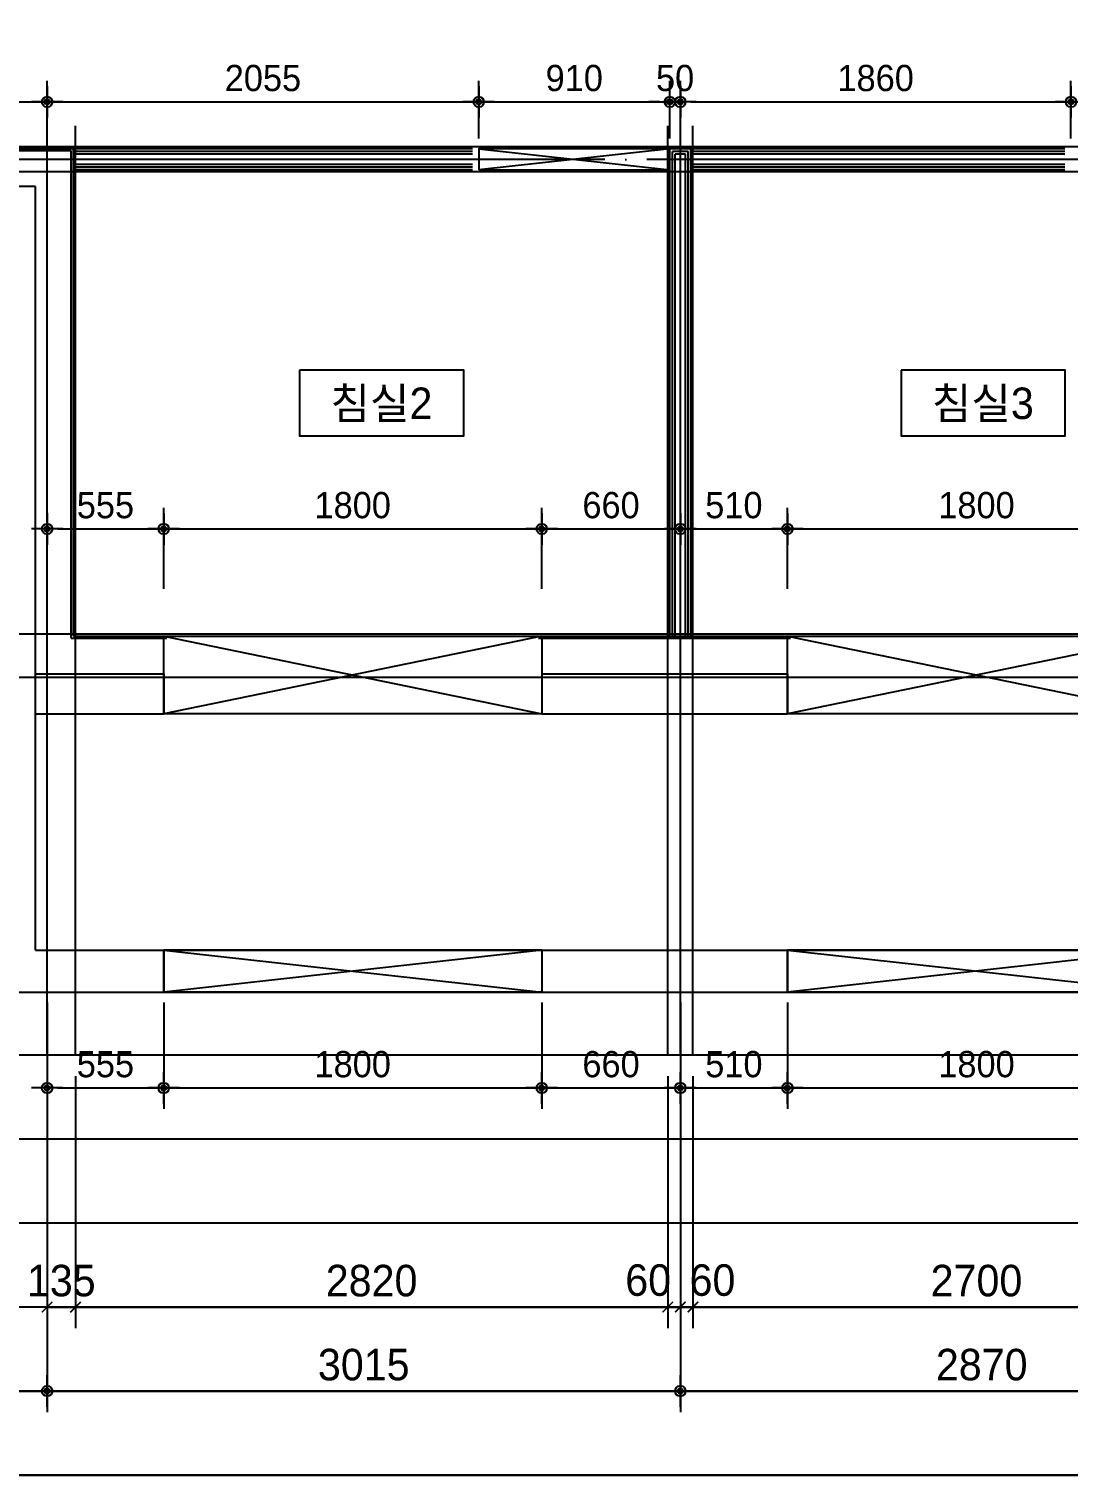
# Model space of a CAD drawing. Header units: millimetres. Extents: x 0 to 92204, y -190080 to 23760.
# Drawn here: x 19951 to 24899, y -154558 to -147672 of the extents above; entities that cross this region are included whole.
import ezdxf
from ezdxf.enums import TextEntityAlignment as Align

# ---------------------------------------------------------------- set-up
doc = ezdxf.new("R2010")
doc.units = ezdxf.units.MM
doc.header["$LTSCALE"] = 100
doc.linetypes.add('AUDIT_D_220706163347-0', pattern=[0])
doc.linetypes.add('CEN', pattern=[62, 60, -1, 0, -1])
doc.layers.get('defpoints').update_dxf_attribs({"color": 139})
for name, color, linetype in [('AA-XXXX-DIMS', 7, 'Continuous'), ('CEN_CON', 1, 'CEN'), ('CEN_WALL', 12, 'CEN'), ('CONC', 2, 'Continuous'), ('DIM', 7, 'AUDIT_D_220706163347-0'), ('ELE3_CON', 7, 'Continuous'), ('MC', 135, 'Continuous'), ('WAL', 3, 'Continuous'), ('WAL_DRY', 7, 'Continuous'), ('실명', 3, 'AUDIT_D_220706163347-0'), ('실명박스', 7, 'AUDIT_D_220706163347-0'), ('창호-open', 4, 'Continuous')]:
    doc.layers.add(name, color=color, linetype=linetype)
doc.styles.add('HAUD01', font='Dotum.ttf')
doc.styles.add('돋움', font='Dotum.ttf')
doc.styles.add('맑은고딕', font='malgun.ttf', dxfattribs={"width": 0.9})
doc.dimstyles.new('DIM-50', dxfattribs={"dimscale": 50, "dimtxt": 3, "dimasz": 1, "dimexe": 2, "dimexo": 2, "dimgap": 1, "dimtad": 1, "dimdec": 0, "dimzin": 0, "dimdsep": 46, "dimtxsty": '맑은고딕', "dimblk1": 'DIMDOT', "dimblk2": 'DIMDOT', "dimsah": 1, "dimcen": 0.09, "dimdle": 2, "dimclrd": 7, "dimclre": 7, "dimclrt": 3, "dimadec": 0, "dimazin": 0, "dimtfac": 1, "dimtdec": 0, "dimtix": 1, "dimtmove": 2, "dimatfit": 3, "dimldrblk": 'DIMDOT', "dimfxl": 1, "dimtolj": 1, "dimtzin": 0, "dimarcsym": 0})
doc.dimstyles.new('MCDIM-50', dxfattribs={"dimscale": 50, "dimtxt": 3, "dimasz": 1, "dimexe": 2, "dimexo": 2, "dimgap": 1, "dimtad": 1, "dimdec": 0, "dimzin": 0, "dimdsep": 46, "dimtxsty": '맑은고딕', "dimblk1": 'ARCHTICK', "dimblk2": 'ARCHTICK', "dimsah": 1, "dimcen": 0.09, "dimdle": 2, "dimclrd": 7, "dimclre": 7, "dimclrt": 3, "dimadec": 0, "dimazin": 0, "dimtfac": 1, "dimtdec": 0, "dimtix": 1, "dimtmove": 2, "dimatfit": 3, "dimldrblk": 'ARCHTICK', "dimfxl": 1, "dimtolj": 1, "dimtzin": 0, "dimarcsym": 0})
doc.dimstyles.new('내부100', dxfattribs={"dimscale": 50, "dimtxt": 2.5, "dimasz": 1, "dimexe": 2, "dimexo": 1, "dimgap": 1, "dimtad": 1, "dimdec": 0, "dimzin": 0, "dimdsep": 46, "dimtxsty": '돋움', "dimblk1": 'DIMDOT', "dimblk2": 'DIMDOT', "dimsah": 1, "dimcen": 0.09, "dimdle": 2, "dimclrd": 7, "dimclre": 7, "dimclrt": 3, "dimadec": 0, "dimazin": 0, "dimtfac": 1, "dimtdec": 0, "dimtix": 1, "dimtmove": 2, "dimatfit": 3, "dimldrblk": 'DIMDOT', "dimfxl": 1, "dimtolj": 1, "dimtzin": 0, "dimarcsym": 0})

# ---------------------------------------------------------------- blocks, each defined once
blk = doc.blocks.new('U-131A(기본)', base_point=(-95320.8, -158830.5))
at = {"layer": 'CEN_CON'}
for p, q in [((-80510.8, -159130.5), (-80510.8, -154705.5)), ((-80690.8, -158830.5), (-69905.8, -158830.5))]:
    blk.add_line(p, q, dxfattribs=at)
at = {"layer": 'CEN_WALL'}
for p, q in [((-77495.8, -159130.5), (-77495.8, -154705.5)), ((-65455.8, -154865.5), (-80690.8, -154865.5)), ((-80690.8, -157330.5), (-65455.8, -157330.5))]:
    blk.add_line(p, q, dxfattribs=at)
at = {"layer": 'CONC'}
for p, q in [((-80565.8, -154995.5), (-81285.8, -154995.5)), ((-80565.8, -157315.5), (-80565.8, -154995.5)), ((-80565.8, -158630.5), (-80565.8, -157315.5)), ((-80565.8, -158630.5), (-79955.8, -158630.5)), ((-79955.8, -158630.5), (-79955.8, -158830.5)), ((-78155.8, -158630.5), (-76985.8, -158630.5)), ((-78155.8, -158630.5), (-78155.8, -158830.5)), ((-76985.8, -158630.5), (-76985.8, -158830.5)), ((-80815.8, -158830.5), (-79955.8, -158830.5)), ((-78155.8, -158830.5), (-76985.8, -158830.5))]:
    blk.add_line(p, q, dxfattribs=at)
at = {"layer": 'ELE3_CON'}
for p, q in [((-78155.8, -158630.5), (-79955.8, -158630.5)), ((-75185.8, -158630.5), (-76985.8, -158630.5))]:
    blk.add_line(p, q, dxfattribs=at)
at = {"layer": 'MC'}
for p, q in [((-80375.8, -159130.5), (-80375.8, -154705.5)), ((-77555.8, -159130.5), (-77555.8, -154705.5)), ((-77435.8, -159130.5), (-77435.8, -154705.5)), ((-86965.8, -154805.5), (-80510.8, -154805.5)), ((-65455.8, -154805.5), (-80690.8, -154805.5)), ((-65455.8, -154925.5), (-80690.8, -154925.5)), ((-80690.8, -157125.5), (-65455.8, -157125.5))]:
    blk.add_line(p, q, dxfattribs=at)
at = {"layer": 'WAL'}
for p, q in [((-80565.8, -157315.5), (-79955.8, -157315.5)), ((-79955.8, -157315.5), (-79955.8, -157505.5)), ((-78155.8, -157315.5), (-76985.8, -157315.5)), ((-78155.8, -157315.5), (-78155.8, -157505.5)), ((-76985.8, -157315.5), (-76985.8, -157505.5)), ((-80565.8, -157505.5), (-79955.8, -157505.5)), ((-78155.8, -157505.5), (-76985.8, -157505.5))]:
    blk.add_line(p, q, dxfattribs=at)
at = {"layer": 'WAL_DRY'}
for p, q in [((-80385.8, -154815.5), (-81300.8, -154815.5)), ((-80395.8, -154825.5), (-81300.8, -154825.5)), ((-80395.8, -157145.5), (-80395.8, -154825.5)), ((-78485.8, -154815.5), (-80385.8, -154815.5)), ((-80385.8, -157135.5), (-80385.8, -154815.5)), ((-78485.8, -154828), (-80385.8, -154828)), ((-78485.8, -154840.5), (-80385.8, -154840.5)), ((-77545.8, -157135.5), (-77545.8, -154815.5)), ((-77445.8, -154815.5), (-77545.8, -154815.5)), ((-77533.3, -157135.5), (-77533.3, -154828)), ((-77458.3, -154828), (-77533.3, -154828)), ((-77520.8, -157135.5), (-77520.8, -154840.5)), ((-77470.8, -154840.5), (-77520.8, -154840.5)), ((-77470.8, -157135.5), (-77470.8, -154840.5)), ((-77458.3, -157135.5), (-77458.3, -154828)), ((-75665.8, -154815.5), (-77445.8, -154815.5)), ((-77445.8, -157135.5), (-77445.8, -154815.5)), ((-75665.8, -154828), (-77445.8, -154828)), ((-75665.8, -154840.5), (-77445.8, -154840.5)), ((-78485.8, -154890.5), (-80385.8, -154890.5)), ((-78485.8, -154903), (-80385.8, -154903)), ((-78485.8, -154915.5), (-80385.8, -154915.5)), ((-75665.8, -154890.5), (-77445.8, -154890.5)), ((-75665.8, -154903), (-77445.8, -154903)), ((-75665.8, -154915.5), (-77445.8, -154915.5)), ((-80385.8, -157135.5), (-79940.8, -157135.5)), ((-78170.8, -157135.5), (-76970.8, -157135.5)), ((-80395.8, -157145.5), (-79940.8, -157145.5)), ((-78170.8, -157145.5), (-76970.8, -157145.5))]:
    blk.add_line(p, q, dxfattribs=at)
blk = doc.blocks.new('DIMDOT')
at = {"layer": 'AA-XXXX-DIMS'}
for p, q in [((0, -1.5), (0, 1.5)), ((-1.5, 0), (1.5, 0))]:
    blk.add_line(p, q, dxfattribs=at)
for radius in [0.5, 0.25]:
    blk.add_circle((0, 0), radius, dxfattribs=at)
blk = doc.blocks.new('*D2721')
at = {"layer": 'defpoints', "color": 0, "transparency": 16777216}
for p in [(16738, -176318), (20038, -176318), (20038, -177918)]:
    blk.add_point(p, dxfattribs=at)
at = {"layer": 'DIM', "color": 7, "lineweight": -2, "transparency": 16777216}
for p, q in [((16738, -176418), (16738, -178018)), ((20038, -176418), (20038, -178018)), ((16788, -177918), (19988, -177918))]:
    blk.add_line(p, q, dxfattribs=at)
at = {"layer": 'DIM', "color": 7, "lineweight": -2, "transparency": 16777216, "xscale": 50, "yscale": 50, "zscale": 50, "rotation": 180}
blk.add_blockref('DIMDOT', (16738, -177918), dxfattribs=at)
at = {"layer": 'DIM', "color": 7, "lineweight": -2, "transparency": 16777216, "xscale": 50, "yscale": 50, "zscale": 50}
blk.add_blockref('DIMDOT', (20038, -177918), dxfattribs=at)
at = {"layer": 'DIM', "color": 3, "transparency": 16777216, "insert": (18388, -177792.9), "char_height": 150, "attachment_point": 5, "style": 'HAUD01'}
blk.add_mtext('\\A1;3300', dxfattribs=at)
blk = doc.blocks.new('*D2722')
at = {"layer": 'defpoints', "color": 0, "transparency": 16777216}
for p in [(20038, -176318), (23053, -176318), (23053, -177918)]:
    blk.add_point(p, dxfattribs=at)
at = {"layer": 'DIM', "color": 7, "lineweight": -2, "transparency": 16777216}
for p, q in [((20038, -176418), (20038, -178018)), ((23053, -176418), (23053, -178018)), ((20088, -177918), (23003, -177918))]:
    blk.add_line(p, q, dxfattribs=at)
at = {"layer": 'DIM', "color": 7, "lineweight": -2, "transparency": 16777216, "xscale": 50, "yscale": 50, "zscale": 50, "rotation": 180}
blk.add_blockref('DIMDOT', (20038, -177918), dxfattribs=at)
at = {"layer": 'DIM', "color": 7, "lineweight": -2, "transparency": 16777216, "xscale": 50, "yscale": 50, "zscale": 50}
blk.add_blockref('DIMDOT', (23053, -177918), dxfattribs=at)
at = {"layer": 'DIM', "color": 3, "transparency": 16777216, "insert": (21545.5, -177792.9), "char_height": 150, "attachment_point": 5, "style": 'HAUD01'}
blk.add_mtext('\\A1;3015', dxfattribs=at)
blk = doc.blocks.new('*D2723')
at = {"layer": 'defpoints', "color": 0, "transparency": 16777216}
for p in [(23053, -176318), (25923, -176318), (25923, -177918)]:
    blk.add_point(p, dxfattribs=at)
at = {"layer": 'DIM', "color": 7, "lineweight": -2, "transparency": 16777216}
for p, q in [((23053, -176418), (23053, -178018)), ((25923, -176418), (25923, -178018)), ((23103, -177918), (25873, -177918))]:
    blk.add_line(p, q, dxfattribs=at)
at = {"layer": 'DIM', "color": 7, "lineweight": -2, "transparency": 16777216, "xscale": 50, "yscale": 50, "zscale": 50, "rotation": 180}
blk.add_blockref('DIMDOT', (23053, -177918), dxfattribs=at)
at = {"layer": 'DIM', "color": 7, "lineweight": -2, "transparency": 16777216, "xscale": 50, "yscale": 50, "zscale": 50}
blk.add_blockref('DIMDOT', (25923, -177918), dxfattribs=at)
at = {"layer": 'DIM', "color": 3, "transparency": 16777216, "insert": (24488, -177792.9), "char_height": 150, "attachment_point": 5, "style": 'HAUD01'}
blk.add_mtext('\\A1;2870', dxfattribs=at)
blk = doc.blocks.new('*D2726')
at = {"layer": 'defpoints', "color": 0, "transparency": 16777216}
for p in [(5228, -176318), (30488, -176318), (30488, -178318)]:
    blk.add_point(p, dxfattribs=at)
at = {"layer": 'DIM', "color": 7, "lineweight": -2, "transparency": 16777216}
for p, q in [((5228, -176418), (5228, -178418)), ((30488, -176418), (30488, -178418)), ((5278, -178318), (30438, -178318))]:
    blk.add_line(p, q, dxfattribs=at)
at = {"layer": 'DIM', "color": 7, "lineweight": -2, "transparency": 16777216, "xscale": 50, "yscale": 50, "zscale": 50, "rotation": 180}
blk.add_blockref('DIMDOT', (5228, -178318), dxfattribs=at)
at = {"layer": 'DIM', "color": 7, "lineweight": -2, "transparency": 16777216, "xscale": 50, "yscale": 50, "zscale": 50}
blk.add_blockref('DIMDOT', (30488, -178318), dxfattribs=at)
at = {"layer": 'DIM', "color": 3, "transparency": 16777216, "insert": (17858, -178192.9), "char_height": 150, "attachment_point": 5, "style": 'HAUD01'}
blk.add_mtext('\\A1;25260', dxfattribs=at)
blk = doc.blocks.new('_ArchTick')
at = {"color": 0, "linetype": 'ByBlock', "const_width": 0.15}
blk.add_lwpolyline([(-0.5, -0.5), (0.5, 0.5)], dxfattribs=at)
blk = doc.blocks.new('*D2736')
at = {"layer": 'defpoints', "color": 0, "linetype": 'ByBlock', "transparency": 16777216}
for p in [(20038, -176318), (20173, -176318), (20173, -177518)]:
    blk.add_point(p, dxfattribs=at)
at = {"layer": 'DIM', "color": 7, "linetype": 'ByBlock', "lineweight": -2, "transparency": 16777216}
for p, q in [((20038, -176418), (20038, -177618)), ((20173, -176418), (20173, -177618)), ((20038, -177518), (19988, -177518)), ((20038, -177518), (20173, -177518)), ((20173, -177518), (20223, -177518))]:
    blk.add_line(p, q, dxfattribs=at)
at = {"layer": 'DIM', "color": 7, "linetype": 'ByBlock', "lineweight": -2, "transparency": 16777216, "xscale": 50, "yscale": 50, "zscale": 50}
blk.add_blockref('_ArchTick', (20038, -177518), dxfattribs=at)
at = {"layer": 'DIM', "color": 7, "linetype": 'ByBlock', "lineweight": -2, "transparency": 16777216, "xscale": 50, "yscale": 50, "zscale": 50, "rotation": 180}
blk.add_blockref('_ArchTick', (20173, -177518), dxfattribs=at)
at = {"layer": 'DIM', "color": 3, "linetype": 'ByBlock', "transparency": 16777216, "insert": (20105.5, -177392.9), "char_height": 150, "attachment_point": 5, "style": 'HAUD01'}
blk.add_mtext('\\A1;135', dxfattribs=at)
blk = doc.blocks.new('*D2737')
at = {"layer": 'defpoints', "color": 0, "linetype": 'ByBlock', "transparency": 16777216}
for p in [(20173, -176318), (22993, -176318), (22993, -177518)]:
    blk.add_point(p, dxfattribs=at)
at = {"layer": 'DIM', "color": 7, "linetype": 'ByBlock', "lineweight": -2, "transparency": 16777216}
for p, q in [((20173, -176418), (20173, -177618)), ((22993, -176418), (22993, -177618)), ((20073, -177518), (23093, -177518))]:
    blk.add_line(p, q, dxfattribs=at)
at = {"layer": 'DIM', "color": 7, "linetype": 'ByBlock', "lineweight": -2, "transparency": 16777216, "xscale": 50, "yscale": 50, "zscale": 50, "rotation": 180}
blk.add_blockref('_ArchTick', (20173, -177518), dxfattribs=at)
at = {"layer": 'DIM', "color": 7, "linetype": 'ByBlock', "lineweight": -2, "transparency": 16777216, "xscale": 50, "yscale": 50, "zscale": 50}
blk.add_blockref('_ArchTick', (22993, -177518), dxfattribs=at)
at = {"layer": 'DIM', "color": 3, "linetype": 'ByBlock', "transparency": 16777216, "insert": (21583, -177392.9), "char_height": 150, "attachment_point": 5, "style": 'HAUD01'}
blk.add_mtext('\\A1;2820', dxfattribs=at)
blk = doc.blocks.new('*D2738')
at = {"layer": 'defpoints', "color": 0, "linetype": 'ByBlock', "transparency": 16777216}
for p in [(22993, -176318), (23053, -176318), (23053, -177518)]:
    blk.add_point(p, dxfattribs=at)
at = {"layer": 'DIM', "color": 7, "linetype": 'ByBlock', "lineweight": -2, "transparency": 16777216}
for p, q in [((22993, -176418), (22993, -177618)), ((23053, -176418), (23053, -177618)), ((22993, -177518), (22943, -177518)), ((22993, -177518), (23053, -177518)), ((23053, -177518), (23103, -177518))]:
    blk.add_line(p, q, dxfattribs=at)
at = {"layer": 'DIM', "color": 7, "linetype": 'ByBlock', "lineweight": -2, "transparency": 16777216, "xscale": 50, "yscale": 50, "zscale": 50}
blk.add_blockref('_ArchTick', (22993, -177518), dxfattribs=at)
at = {"layer": 'DIM', "color": 7, "linetype": 'ByBlock', "lineweight": -2, "transparency": 16777216, "xscale": 50, "yscale": 50, "zscale": 50, "rotation": 180}
blk.add_blockref('_ArchTick', (23053, -177518), dxfattribs=at)
at = {"layer": 'DIM', "color": 3, "linetype": 'ByBlock', "transparency": 16777216, "insert": (22899.8, -177390.5), "char_height": 150, "attachment_point": 5, "style": 'HAUD01'}
blk.add_mtext('\\A1;60', dxfattribs=at)
blk = doc.blocks.new('*D2739')
at = {"layer": 'defpoints', "color": 0, "linetype": 'ByBlock', "transparency": 16777216}
for p in [(23053, -176318), (23113, -176318), (23113, -177518)]:
    blk.add_point(p, dxfattribs=at)
at = {"layer": 'DIM', "color": 7, "linetype": 'ByBlock', "lineweight": -2, "transparency": 16777216}
for p, q in [((23053, -176418), (23053, -177618)), ((23113, -176418), (23113, -177618)), ((23053, -177518), (23003, -177518)), ((23053, -177518), (23113, -177518)), ((23113, -177518), (23163, -177518))]:
    blk.add_line(p, q, dxfattribs=at)
at = {"layer": 'DIM', "color": 7, "linetype": 'ByBlock', "lineweight": -2, "transparency": 16777216, "xscale": 50, "yscale": 50, "zscale": 50}
blk.add_blockref('_ArchTick', (23053, -177518), dxfattribs=at)
at = {"layer": 'DIM', "color": 7, "linetype": 'ByBlock', "lineweight": -2, "transparency": 16777216, "xscale": 50, "yscale": 50, "zscale": 50, "rotation": 180}
blk.add_blockref('_ArchTick', (23113, -177518), dxfattribs=at)
at = {"layer": 'DIM', "color": 3, "linetype": 'ByBlock', "transparency": 16777216, "insert": (23206.1, -177390.5), "char_height": 150, "attachment_point": 5, "style": 'HAUD01'}
blk.add_mtext('\\A1;60', dxfattribs=at)
blk = doc.blocks.new('*D2740')
at = {"layer": 'defpoints', "color": 0, "linetype": 'ByBlock', "transparency": 16777216}
for p in [(23113, -176318), (25813, -176318), (25813, -177518)]:
    blk.add_point(p, dxfattribs=at)
at = {"layer": 'DIM', "color": 7, "linetype": 'ByBlock', "lineweight": -2, "transparency": 16777216}
for p, q in [((23113, -176418), (23113, -177618)), ((25813, -176418), (25813, -177618)), ((23013, -177518), (25913, -177518))]:
    blk.add_line(p, q, dxfattribs=at)
at = {"layer": 'DIM', "color": 7, "linetype": 'ByBlock', "lineweight": -2, "transparency": 16777216, "xscale": 50, "yscale": 50, "zscale": 50, "rotation": 180}
blk.add_blockref('_ArchTick', (23113, -177518), dxfattribs=at)
at = {"layer": 'DIM', "color": 7, "linetype": 'ByBlock', "lineweight": -2, "transparency": 16777216, "xscale": 50, "yscale": 50, "zscale": 50}
blk.add_blockref('_ArchTick', (25813, -177518), dxfattribs=at)
at = {"layer": 'DIM', "color": 3, "linetype": 'ByBlock', "transparency": 16777216, "insert": (24463, -177392.9), "char_height": 150, "attachment_point": 5, "style": 'HAUD01'}
blk.add_mtext('\\A1;2700', dxfattribs=at)
blk = doc.blocks.new('*D1646')
at = {"layer": 'defpoints', "color": 0, "transparency": 16777216}
for p in [(20038, -152258), (20593, -152258), (20593, -152714.7)]:
    blk.add_point(p, dxfattribs=at)
at = {"layer": 'DIM', "color": 7, "lineweight": -2, "transparency": 16777216}
for p, q in [((20038, -152308), (20038, -152814.7)), ((20593, -152308), (20593, -152814.7)), ((20088, -152714.7), (20543, -152714.7))]:
    blk.add_line(p, q, dxfattribs=at)
at = {"layer": 'DIM', "color": 7, "lineweight": -2, "transparency": 16777216, "xscale": 50, "yscale": 50, "zscale": 50, "rotation": 180}
blk.add_blockref('DIMDOT', (20038, -152714.7), dxfattribs=at)
at = {"layer": 'DIM', "color": 7, "lineweight": -2, "transparency": 16777216, "xscale": 50, "yscale": 50, "zscale": 50}
blk.add_blockref('DIMDOT', (20593, -152714.7), dxfattribs=at)
at = {"layer": 'DIM', "color": 3, "transparency": 16777216, "insert": (20315.5, -152602.1), "char_height": 125, "attachment_point": 5, "style": '돋움'}
blk.add_mtext('\\A1;555', dxfattribs=at)
blk = doc.blocks.new('*D1647')
at = {"layer": 'defpoints', "color": 0, "transparency": 16777216}
for p in [(20593, -152258), (22393, -152258), (22393, -152714.7)]:
    blk.add_point(p, dxfattribs=at)
at = {"layer": 'DIM', "color": 7, "lineweight": -2, "transparency": 16777216}
for p, q in [((20593, -152308), (20593, -152814.7)), ((22393, -152308), (22393, -152814.7)), ((20643, -152714.7), (22343, -152714.7))]:
    blk.add_line(p, q, dxfattribs=at)
at = {"layer": 'DIM', "color": 7, "lineweight": -2, "transparency": 16777216, "xscale": 50, "yscale": 50, "zscale": 50, "rotation": 180}
blk.add_blockref('DIMDOT', (20593, -152714.7), dxfattribs=at)
at = {"layer": 'DIM', "color": 7, "lineweight": -2, "transparency": 16777216, "xscale": 50, "yscale": 50, "zscale": 50}
blk.add_blockref('DIMDOT', (22393, -152714.7), dxfattribs=at)
at = {"layer": 'DIM', "color": 3, "transparency": 16777216, "insert": (21493, -152602.1), "char_height": 125, "attachment_point": 5, "style": '돋움'}
blk.add_mtext('\\A1;1800', dxfattribs=at)
blk = doc.blocks.new('*D1648')
at = {"layer": 'defpoints', "color": 0, "transparency": 16777216}
for p in [(22393, -152258), (23053, -152258), (23053, -152714.7)]:
    blk.add_point(p, dxfattribs=at)
at = {"layer": 'DIM', "color": 7, "lineweight": -2, "transparency": 16777216}
for p, q in [((22393, -152308), (22393, -152814.7)), ((23053, -152308), (23053, -152814.7)), ((22443, -152714.7), (23003, -152714.7))]:
    blk.add_line(p, q, dxfattribs=at)
at = {"layer": 'DIM', "color": 7, "lineweight": -2, "transparency": 16777216, "xscale": 50, "yscale": 50, "zscale": 50, "rotation": 180}
blk.add_blockref('DIMDOT', (22393, -152714.7), dxfattribs=at)
at = {"layer": 'DIM', "color": 7, "lineweight": -2, "transparency": 16777216, "xscale": 50, "yscale": 50, "zscale": 50}
blk.add_blockref('DIMDOT', (23053, -152714.7), dxfattribs=at)
at = {"layer": 'DIM', "color": 3, "transparency": 16777216, "insert": (22723, -152602.1), "char_height": 125, "attachment_point": 5, "style": '돋움'}
blk.add_mtext('\\A1;660', dxfattribs=at)
blk = doc.blocks.new('*D1649')
at = {"layer": 'defpoints', "color": 0, "transparency": 16777216}
for p in [(23053, -152258), (23563, -152258), (23563, -152714.7)]:
    blk.add_point(p, dxfattribs=at)
at = {"layer": 'DIM', "color": 7, "lineweight": -2, "transparency": 16777216}
for p, q in [((23053, -152308), (23053, -152814.7)), ((23563, -152308), (23563, -152814.7)), ((23103, -152714.7), (23513, -152714.7))]:
    blk.add_line(p, q, dxfattribs=at)
at = {"layer": 'DIM', "color": 7, "lineweight": -2, "transparency": 16777216, "xscale": 50, "yscale": 50, "zscale": 50, "rotation": 180}
blk.add_blockref('DIMDOT', (23053, -152714.7), dxfattribs=at)
at = {"layer": 'DIM', "color": 7, "lineweight": -2, "transparency": 16777216, "xscale": 50, "yscale": 50, "zscale": 50}
blk.add_blockref('DIMDOT', (23563, -152714.7), dxfattribs=at)
at = {"layer": 'DIM', "color": 3, "transparency": 16777216, "insert": (23308, -152602.1), "char_height": 125, "attachment_point": 5, "style": '돋움'}
blk.add_mtext('\\A1;510', dxfattribs=at)
blk = doc.blocks.new('*D1650')
at = {"layer": 'defpoints', "color": 0, "transparency": 16777216}
for p in [(23563, -152258), (25363, -152258), (25363, -152714.7)]:
    blk.add_point(p, dxfattribs=at)
at = {"layer": 'DIM', "color": 7, "lineweight": -2, "transparency": 16777216}
for p, q in [((23563, -152308), (23563, -152814.7)), ((25363, -152308), (25363, -152814.7)), ((23613, -152714.7), (25313, -152714.7))]:
    blk.add_line(p, q, dxfattribs=at)
at = {"layer": 'DIM', "color": 7, "lineweight": -2, "transparency": 16777216, "xscale": 50, "yscale": 50, "zscale": 50, "rotation": 180}
blk.add_blockref('DIMDOT', (23563, -152714.7), dxfattribs=at)
at = {"layer": 'DIM', "color": 7, "lineweight": -2, "transparency": 16777216, "xscale": 50, "yscale": 50, "zscale": 50}
blk.add_blockref('DIMDOT', (25363, -152714.7), dxfattribs=at)
at = {"layer": 'DIM', "color": 3, "transparency": 16777216, "insert": (24463, -152602.1), "char_height": 125, "attachment_point": 5, "style": '돋움'}
blk.add_mtext('\\A1;1800', dxfattribs=at)
blk = doc.blocks.new('*D1667')
at = {"layer": 'defpoints', "color": 0, "transparency": 16777216}
for p in [(20593, -150052.8), (20038, -150388), (20593, -150388)]:
    blk.add_point(p, dxfattribs=at)
at = {"layer": 'DIM', "color": 7, "lineweight": -2, "transparency": 16777216}
for p, q in [((20038, -150338), (20038, -149952.8)), ((20593, -150338), (20593, -149952.8)), ((20088, -150052.8), (20543, -150052.8))]:
    blk.add_line(p, q, dxfattribs=at)
at = {"layer": 'DIM', "color": 7, "lineweight": -2, "transparency": 16777216, "xscale": 50, "yscale": 50, "zscale": 50, "rotation": 180}
blk.add_blockref('DIMDOT', (20038, -150052.8), dxfattribs=at)
at = {"layer": 'DIM', "color": 7, "lineweight": -2, "transparency": 16777216, "xscale": 50, "yscale": 50, "zscale": 50}
blk.add_blockref('DIMDOT', (20593, -150052.8), dxfattribs=at)
at = {"layer": 'DIM', "color": 3, "transparency": 16777216, "insert": (20315.5, -149940.3), "char_height": 125, "attachment_point": 5, "style": '돋움'}
blk.add_mtext('\\A1;555', dxfattribs=at)
blk = doc.blocks.new('*D1668')
at = {"layer": 'defpoints', "color": 0, "transparency": 16777216}
for p in [(22393, -150052.8), (20593, -150388), (22393, -150388)]:
    blk.add_point(p, dxfattribs=at)
at = {"layer": 'DIM', "color": 7, "lineweight": -2, "transparency": 16777216}
for p, q in [((20593, -150338), (20593, -149952.8)), ((22393, -150338), (22393, -149952.8)), ((20643, -150052.8), (22343, -150052.8))]:
    blk.add_line(p, q, dxfattribs=at)
at = {"layer": 'DIM', "color": 7, "lineweight": -2, "transparency": 16777216, "xscale": 50, "yscale": 50, "zscale": 50, "rotation": 180}
blk.add_blockref('DIMDOT', (20593, -150052.8), dxfattribs=at)
at = {"layer": 'DIM', "color": 7, "lineweight": -2, "transparency": 16777216, "xscale": 50, "yscale": 50, "zscale": 50}
blk.add_blockref('DIMDOT', (22393, -150052.8), dxfattribs=at)
at = {"layer": 'DIM', "color": 3, "transparency": 16777216, "insert": (21493, -149940.3), "char_height": 125, "attachment_point": 5, "style": '돋움'}
blk.add_mtext('\\A1;1800', dxfattribs=at)
blk = doc.blocks.new('*D1669')
at = {"layer": 'defpoints', "color": 0, "transparency": 16777216}
for p in [(23053, -150052.8), (22393, -150388), (23053, -150388)]:
    blk.add_point(p, dxfattribs=at)
at = {"layer": 'DIM', "color": 7, "lineweight": -2, "transparency": 16777216}
for p, q in [((22393, -150338), (22393, -149952.8)), ((23053, -150338), (23053, -149952.8)), ((22443, -150052.8), (23003, -150052.8))]:
    blk.add_line(p, q, dxfattribs=at)
at = {"layer": 'DIM', "color": 7, "lineweight": -2, "transparency": 16777216, "xscale": 50, "yscale": 50, "zscale": 50, "rotation": 180}
blk.add_blockref('DIMDOT', (22393, -150052.8), dxfattribs=at)
at = {"layer": 'DIM', "color": 7, "lineweight": -2, "transparency": 16777216, "xscale": 50, "yscale": 50, "zscale": 50}
blk.add_blockref('DIMDOT', (23053, -150052.8), dxfattribs=at)
at = {"layer": 'DIM', "color": 3, "transparency": 16777216, "insert": (22723, -149940.3), "char_height": 125, "attachment_point": 5, "style": '돋움'}
blk.add_mtext('\\A1;660', dxfattribs=at)
blk = doc.blocks.new('*D1670')
at = {"layer": 'defpoints', "color": 0, "transparency": 16777216}
for p in [(23563, -150052.8), (23053, -150388), (23563, -150388)]:
    blk.add_point(p, dxfattribs=at)
at = {"layer": 'DIM', "color": 7, "lineweight": -2, "transparency": 16777216}
for p, q in [((23053, -150338), (23053, -149952.8)), ((23563, -150338), (23563, -149952.8)), ((23103, -150052.8), (23513, -150052.8))]:
    blk.add_line(p, q, dxfattribs=at)
at = {"layer": 'DIM', "color": 7, "lineweight": -2, "transparency": 16777216, "xscale": 50, "yscale": 50, "zscale": 50, "rotation": 180}
blk.add_blockref('DIMDOT', (23053, -150052.8), dxfattribs=at)
at = {"layer": 'DIM', "color": 7, "lineweight": -2, "transparency": 16777216, "xscale": 50, "yscale": 50, "zscale": 50}
blk.add_blockref('DIMDOT', (23563, -150052.8), dxfattribs=at)
at = {"layer": 'DIM', "color": 3, "transparency": 16777216, "insert": (23308, -149940.3), "char_height": 125, "attachment_point": 5, "style": '돋움'}
blk.add_mtext('\\A1;510', dxfattribs=at)
blk = doc.blocks.new('*D1671')
at = {"layer": 'defpoints', "color": 0, "transparency": 16777216}
for p in [(25363, -150052.8), (23563, -150388), (25363, -150388)]:
    blk.add_point(p, dxfattribs=at)
at = {"layer": 'DIM', "color": 7, "lineweight": -2, "transparency": 16777216}
for p, q in [((23563, -150338), (23563, -149952.8)), ((25363, -150338), (25363, -149952.8)), ((23613, -150052.8), (25313, -150052.8))]:
    blk.add_line(p, q, dxfattribs=at)
at = {"layer": 'DIM', "color": 7, "lineweight": -2, "transparency": 16777216, "xscale": 50, "yscale": 50, "zscale": 50, "rotation": 180}
blk.add_blockref('DIMDOT', (23563, -150052.8), dxfattribs=at)
at = {"layer": 'DIM', "color": 7, "lineweight": -2, "transparency": 16777216, "xscale": 50, "yscale": 50, "zscale": 50}
blk.add_blockref('DIMDOT', (25363, -150052.8), dxfattribs=at)
at = {"layer": 'DIM', "color": 3, "transparency": 16777216, "insert": (24463, -149940.3), "char_height": 125, "attachment_point": 5, "style": '돋움'}
blk.add_mtext('\\A1;1800', dxfattribs=at)
blk = doc.blocks.new('*D1676')
at = {"layer": 'defpoints', "color": 0, "transparency": 16777216}
for p in [(20038, -148019.1), (19263, -148243), (20038, -148243)]:
    blk.add_point(p, dxfattribs=at)
at = {"layer": 'DIM', "color": 7, "lineweight": -2, "transparency": 16777216}
for p, q in [((19263, -148193), (19263, -147919.1)), ((20038, -148193), (20038, -147919.1)), ((19313, -148019.1), (19988, -148019.1))]:
    blk.add_line(p, q, dxfattribs=at)
at = {"layer": 'DIM', "color": 7, "lineweight": -2, "transparency": 16777216, "xscale": 50, "yscale": 50, "zscale": 50, "rotation": 180}
blk.add_blockref('DIMDOT', (19263, -148019.1), dxfattribs=at)
at = {"layer": 'DIM', "color": 7, "lineweight": -2, "transparency": 16777216, "xscale": 50, "yscale": 50, "zscale": 50}
blk.add_blockref('DIMDOT', (20038, -148019.1), dxfattribs=at)
at = {"layer": 'DIM', "color": 3, "transparency": 16777216, "insert": (19650.5, -147906.5), "char_height": 125, "attachment_point": 5, "style": '돋움'}
blk.add_mtext('\\A1;775', dxfattribs=at)
blk = doc.blocks.new('*D1677')
at = {"layer": 'defpoints', "color": 0, "transparency": 16777216}
for p in [(22093, -148019.1), (20038, -148243), (22093, -148243)]:
    blk.add_point(p, dxfattribs=at)
at = {"layer": 'DIM', "color": 7, "lineweight": -2, "transparency": 16777216}
for p, q in [((20038, -148193), (20038, -147919.1)), ((22093, -148193), (22093, -147919.1)), ((20088, -148019.1), (22043, -148019.1))]:
    blk.add_line(p, q, dxfattribs=at)
at = {"layer": 'DIM', "color": 7, "lineweight": -2, "transparency": 16777216, "xscale": 50, "yscale": 50, "zscale": 50, "rotation": 180}
blk.add_blockref('DIMDOT', (20038, -148019.1), dxfattribs=at)
at = {"layer": 'DIM', "color": 7, "lineweight": -2, "transparency": 16777216, "xscale": 50, "yscale": 50, "zscale": 50}
blk.add_blockref('DIMDOT', (22093, -148019.1), dxfattribs=at)
at = {"layer": 'DIM', "color": 3, "transparency": 16777216, "insert": (21065.5, -147906.5), "char_height": 125, "attachment_point": 5, "style": '돋움'}
blk.add_mtext('\\A1;2055', dxfattribs=at)
blk = doc.blocks.new('*D1678')
at = {"layer": 'defpoints', "color": 0, "transparency": 16777216}
for p in [(23003, -148019.1), (22093, -148243), (23003, -148243)]:
    blk.add_point(p, dxfattribs=at)
at = {"layer": 'DIM', "color": 7, "lineweight": -2, "transparency": 16777216}
for p, q in [((22093, -148193), (22093, -147919.1)), ((23003, -148193), (23003, -147919.1)), ((22143, -148019.1), (22953, -148019.1))]:
    blk.add_line(p, q, dxfattribs=at)
at = {"layer": 'DIM', "color": 7, "lineweight": -2, "transparency": 16777216, "xscale": 50, "yscale": 50, "zscale": 50, "rotation": 180}
blk.add_blockref('DIMDOT', (22093, -148019.1), dxfattribs=at)
at = {"layer": 'DIM', "color": 7, "lineweight": -2, "transparency": 16777216, "xscale": 50, "yscale": 50, "zscale": 50}
blk.add_blockref('DIMDOT', (23003, -148019.1), dxfattribs=at)
at = {"layer": 'DIM', "color": 3, "transparency": 16777216, "insert": (22548, -147906.5), "char_height": 125, "attachment_point": 5, "style": '돋움'}
blk.add_mtext('\\A1;910', dxfattribs=at)
blk = doc.blocks.new('*D1679')
at = {"layer": 'defpoints', "color": 0, "transparency": 16777216}
for p in [(23053, -148019.1), (23003, -148243), (23053, -148243)]:
    blk.add_point(p, dxfattribs=at)
at = {"layer": 'DIM', "color": 7, "lineweight": -2, "transparency": 16777216}
for p, q in [((23003, -148193), (23003, -147919.1)), ((23053, -148193), (23053, -147919.1)), ((22953, -148019.1), (22903, -148019.1)), ((23003, -148019.1), (23053, -148019.1)), ((23103, -148019.1), (23153, -148019.1))]:
    blk.add_line(p, q, dxfattribs=at)
at = {"layer": 'DIM', "color": 7, "lineweight": -2, "transparency": 16777216, "xscale": 50, "yscale": 50, "zscale": 50}
blk.add_blockref('DIMDOT', (23003, -148019.1), dxfattribs=at)
at = {"layer": 'DIM', "color": 7, "lineweight": -2, "transparency": 16777216, "xscale": 50, "yscale": 50, "zscale": 50, "rotation": 180}
blk.add_blockref('DIMDOT', (23053, -148019.1), dxfattribs=at)
at = {"layer": 'DIM', "color": 3, "transparency": 16777216, "insert": (23028, -147906.5), "char_height": 125, "attachment_point": 5, "style": '돋움'}
blk.add_mtext('\\A1;50', dxfattribs=at)
blk = doc.blocks.new('*D1680')
at = {"layer": 'defpoints', "color": 0, "transparency": 16777216}
for p in [(24913, -148019.1), (23053, -148243), (24913, -148243)]:
    blk.add_point(p, dxfattribs=at)
at = {"layer": 'DIM', "color": 7, "lineweight": -2, "transparency": 16777216}
for p, q in [((23053, -148193), (23053, -147919.1)), ((24913, -148193), (24913, -147919.1)), ((23103, -148019.1), (24863, -148019.1))]:
    blk.add_line(p, q, dxfattribs=at)
at = {"layer": 'DIM', "color": 7, "lineweight": -2, "transparency": 16777216, "xscale": 50, "yscale": 50, "zscale": 50, "rotation": 180}
blk.add_blockref('DIMDOT', (23053, -148019.1), dxfattribs=at)
at = {"layer": 'DIM', "color": 7, "lineweight": -2, "transparency": 16777216, "xscale": 50, "yscale": 50, "zscale": 50}
blk.add_blockref('DIMDOT', (24913, -148019.1), dxfattribs=at)
at = {"layer": 'DIM', "color": 3, "transparency": 16777216, "insert": (23983, -147906.5), "char_height": 125, "attachment_point": 5, "style": '돋움'}
blk.add_mtext('\\A1;1860', dxfattribs=at)
blk = doc.blocks.new('*D1681')
at = {"layer": 'defpoints', "color": 0, "transparency": 16777216}
for p in [(25823, -148019.1), (24913, -148243), (25823, -148243)]:
    blk.add_point(p, dxfattribs=at)
at = {"layer": 'DIM', "color": 7, "lineweight": -2, "transparency": 16777216}
for p, q in [((24913, -148193), (24913, -147919.1)), ((25823, -148193), (25823, -147919.1)), ((24963, -148019.1), (25773, -148019.1))]:
    blk.add_line(p, q, dxfattribs=at)
at = {"layer": 'DIM', "color": 7, "lineweight": -2, "transparency": 16777216, "xscale": 50, "yscale": 50, "zscale": 50, "rotation": 180}
blk.add_blockref('DIMDOT', (24913, -148019.1), dxfattribs=at)
at = {"layer": 'DIM', "color": 7, "lineweight": -2, "transparency": 16777216, "xscale": 50, "yscale": 50, "zscale": 50}
blk.add_blockref('DIMDOT', (25823, -148019.1), dxfattribs=at)
at = {"layer": 'DIM', "color": 3, "transparency": 16777216, "insert": (25368, -147906.5), "char_height": 125, "attachment_point": 5, "style": '돋움'}
blk.add_mtext('\\A1;910', dxfattribs=at)
blk = doc.blocks.new('DIM-1108')
at = {"layer": 'DIM'}
for base, p1, p2, picture, middle in [((30488, -178318), (5228, -176318), (30488, -176318), '*D2726', (17858, -178192.9)), ((20038, -177918), (16738, -176318), (20038, -176318), '*D2721', (18388, -177792.9)), ((23053, -177918), (20038, -176318), (23053, -176318), '*D2722', (21545.5, -177792.9)), ((25923, -177918), (23053, -176318), (25923, -176318), '*D2723', (24488, -177792.9))]:
    dim = blk.add_linear_dim(base=base, p1=p1, p2=p2, angle=180, dimstyle='DIM-50', override={"dimscale": 50, "dimtxsty": 'HAUD01'}, dxfattribs=at)
    dim.commit()
    dim.dimension.update_dxf_attribs({"geometry": picture, "text_midpoint": middle})
at = {"layer": 'DIM', "linetype": 'ByBlock'}
for base, p1, p2, picture, middle in [((20173, -177518), (20038, -176318), (20173, -176318), '*D2736', (20105.5, -177392.9)), ((22993, -177518), (20173, -176318), (22993, -176318), '*D2737', (21583, -177392.9)), ((25813, -177518), (23113, -176318), (25813, -176318), '*D2740', (24463, -177392.9))]:
    dim = blk.add_linear_dim(base=base, p1=p1, p2=p2, angle=180, dimstyle='MCDIM-50', override={"dimtxsty": 'HAUD01'}, dxfattribs=at)
    dim.commit()
    dim.dimension.update_dxf_attribs({"geometry": picture, "text_midpoint": middle})
for base, p1, p2, picture, middle in [((23053, -177518), (22993, -176318), (23053, -176318), '*D2738', (22899.8, -177390.5)), ((23113, -177518), (23053, -176318), (23113, -176318), '*D2739', (23206.1, -177390.5))]:
    dim = blk.add_linear_dim(base=base, p1=p1, p2=p2, angle=180, dimstyle='MCDIM-50', override={"dimtxsty": 'HAUD01'}, dxfattribs=at)
    dim.commit()
    dim.dimension.update_dxf_attribs({"geometry": picture, "text_midpoint": middle, "dimtype": 128})

msp = doc.modelspace()

# ---------------------------------------------------------------- linework, layer by layer
at = {"layer": 'defpoints'}
for points in [[(1576.9, -136833), (37093, -136833), (37093, -154558), (1576.9, -154558)], [(1976.9, -137233), (36693, -137233), (36693, -154158), (1976.9, -154158)], [(2376.9, -137633), (36293, -137633), (36293, -153758), (2376.9, -153758)], [(2776.9, -138033), (35893, -138033), (35893, -153358), (2776.9, -153358)], [(3176.9, -138433), (35493, -138433), (35493, -152958), (3176.9, -152958)], [(3576.9, -138833), (35093, -138833), (35093, -152558), (3576.9, -152558)]]:
    msp.add_lwpolyline(points, close=True, dxfattribs=at)
at = {"layer": '실명박스'}
for points in [[(21240.3, -149297.5), (21240.3, -149610), (22021.9, -149610), (22021.9, -149297.5)], [(24103.8, -149297.5), (24103.8, -149610), (24885.4, -149610), (24885.4, -149297.5)]]:
    msp.add_lwpolyline(points, close=True, dxfattribs=at)
at = {"layer": '창호-open'}
for p, q in [((23003, -148243), (22093, -148343)), ((22093, -148243), (23003, -148343)), ((22393, -150563), (20593, -150933)), ((20593, -150563), (22393, -150933)), ((25363, -150563), (23563, -150933)), ((23563, -150563), (25363, -150933)), ((22393, -152058), (20593, -152258)), ((20593, -152058), (22393, -152258)), ((25363, -152058), (23563, -152258)), ((23563, -152058), (25363, -152258))]:
    msp.add_line(p, q, dxfattribs=at)
for points in [[(22093, -148343), (23003, -148343), (23003, -148243), (22093, -148243)], [(20593, -150563), (22393, -150563), (22393, -150933), (20593, -150933)], [(23563, -150563), (25363, -150563), (25363, -150933), (23563, -150933)], [(20593, -152058), (22393, -152058), (22393, -152258), (20593, -152258)], [(23563, -152058), (25363, -152058), (25363, -152258), (23563, -152258)]]:
    msp.add_lwpolyline(points, close=True, dxfattribs=at)

# ---------------------------------------------------------------- block references
for name, p in [('DIM-1108', (0, 23760)), ('U-131A(기본)', (5228, -152258))]:
    msp.add_blockref(name, p)

# ---------------------------------------------------------------- texts
at = {"layer": '실명', "style": 'HAUD01'}
for s, p in [('침실2', (21629.7, -149451.5)), ('침실3', (24493.2, -149451.5))]:
    msp.add_text(s, height=150, dxfattribs=at).set_placement(p, align=Align.MIDDLE)

# ---------------------------------------------------------------- dimensions: what is measured, and where the dimension line sits
at = {"layer": 'DIM'}
for base, p1, p2, picture, middle in [((20038, -148019.1), (19263, -148243), (20038, -148243), '*D1676', (19650.5, -147906.5)), ((22093, -148019.1), (20038, -148243), (22093, -148243), '*D1677', (21065.5, -147906.5)), ((23003, -148019.1), (22093, -148243), (23003, -148243), '*D1678', (22548, -147906.5)), ((23053, -148019.1), (23003, -148243), (23053, -148243), '*D1679', (23028, -147906.5)), ((24913, -148019.1), (23053, -148243), (24913, -148243), '*D1680', (23983, -147906.5)), ((25823, -148019.1), (24913, -148243), (25823, -148243), '*D1681', (25368, -147906.5)), ((20593, -150052.8), (20038, -150388), (20593, -150388), '*D1667', (20315.5, -149940.3)), ((22393, -150052.8), (20593, -150388), (22393, -150388), '*D1668', (21493, -149940.3)), ((23053, -150052.8), (22393, -150388), (23053, -150388), '*D1669', (22723, -149940.3)), ((23563, -150052.8), (23053, -150388), (23563, -150388), '*D1670', (23308, -149940.3)), ((25363, -150052.8), (23563, -150388), (25363, -150388), '*D1671', (24463, -149940.3))]:
    dim = msp.add_linear_dim(base=base, p1=p1, p2=p2, dimstyle='내부100', override={"dimscale": 50}, dxfattribs=at)
    dim.commit()
    dim.dimension.update_dxf_attribs({"geometry": picture, "text_midpoint": middle})
for base, p1, p2, picture, middle in [((20593, -152714.7), (20038, -152258), (20593, -152258), '*D1646', (20315.5, -152602.1)), ((22393, -152714.7), (20593, -152258), (22393, -152258), '*D1647', (21493, -152602.1)), ((23053, -152714.7), (22393, -152258), (23053, -152258), '*D1648', (22723, -152602.1)), ((23563, -152714.7), (23053, -152258), (23563, -152258), '*D1649', (23308, -152602.1)), ((25363, -152714.7), (23563, -152258), (25363, -152258), '*D1650', (24463, -152602.1))]:
    dim = msp.add_linear_dim(base=base, p1=p1, p2=p2, angle=180, dimstyle='내부100', override={"dimscale": 50}, dxfattribs=at)
    dim.commit()
    dim.dimension.update_dxf_attribs({"geometry": picture, "text_midpoint": middle})

doc.saveas('drawing.dxf')
